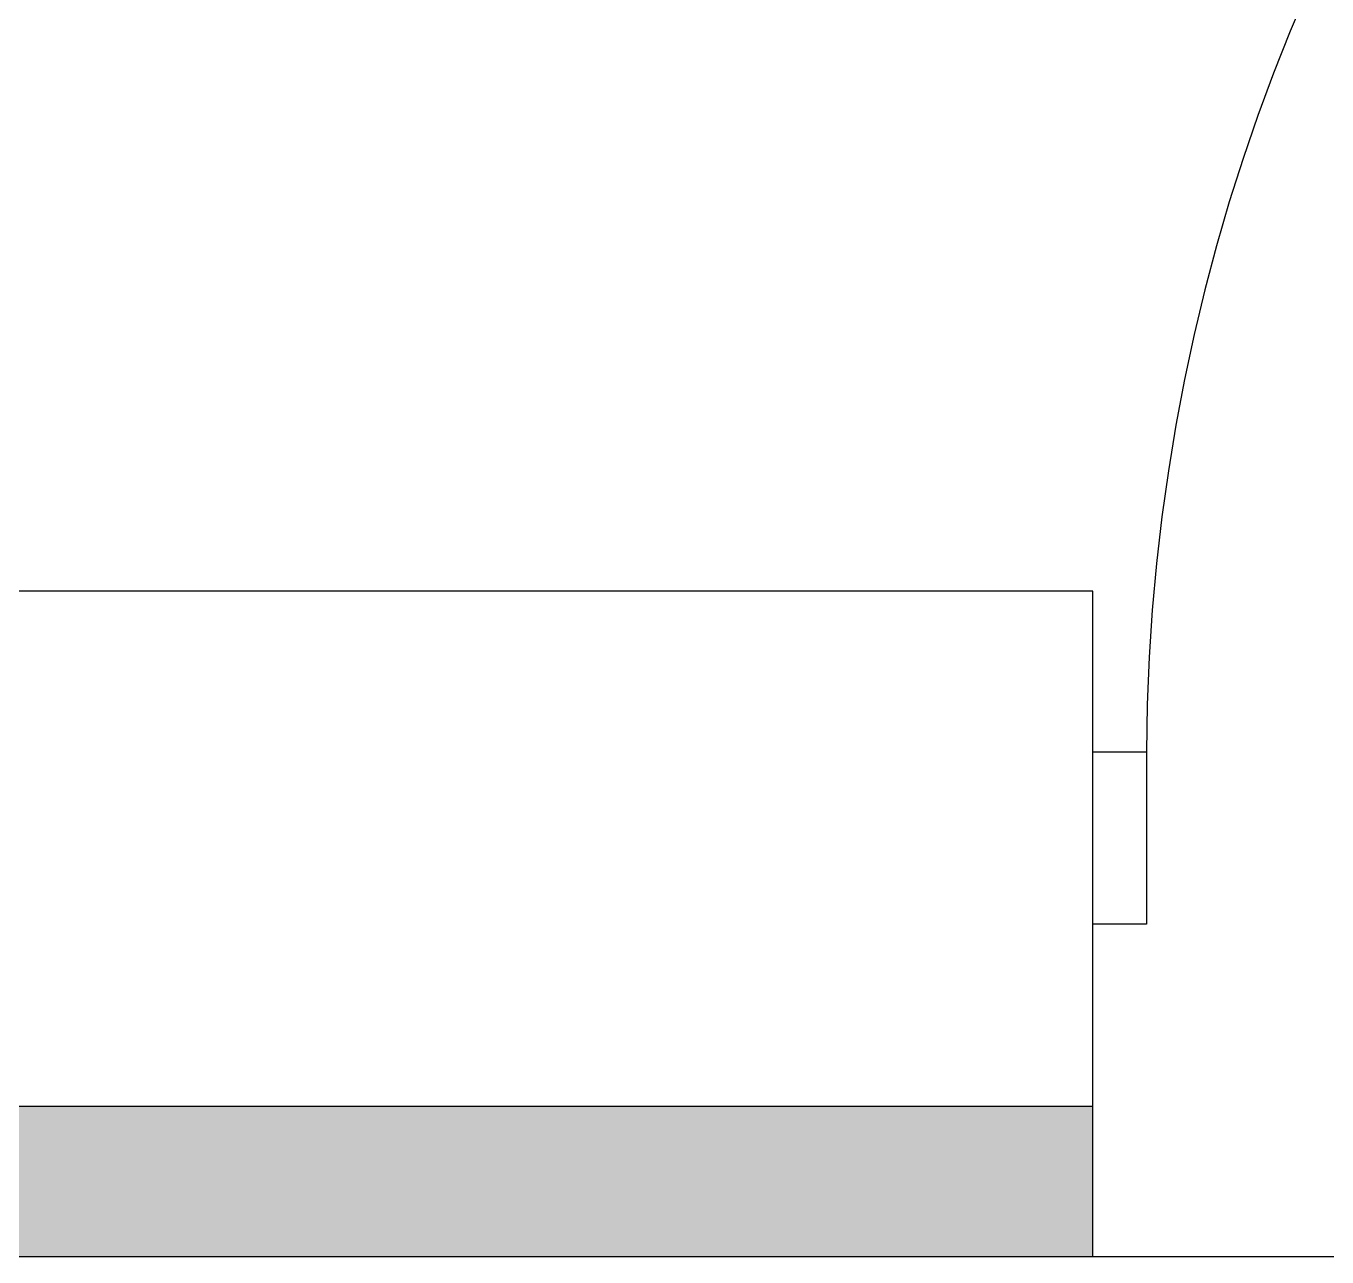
# Model space of a CAD drawing. Header units: metres. Extents: x -2057 to 8255, y -892 to 9175.
# Drawn here: x 3452.6 to 3513.2, y 7602.8 to 7660.1 of the extents above; entities that cross this region are included whole.
import ezdxf

# ---------------------------------------------------------------- set-up
doc = ezdxf.new("R2010")
doc.units = ezdxf.units.M
doc.header["$LTSCALE"] = 10
for name, color, linetype in [('Muri', 3, 'Continuous'), ('Sottile', 5, 'Continuous'), ('Testi', 3, 'Continuous'), ('Verde', 84, 'Continuous')]:
    doc.layers.add(name, color=color, linetype=linetype)

msp = doc.modelspace()

# ---------------------------------------------------------------- hatches: boundary and pattern name
at = {"layer": 'Verde'}
h = msp.add_hatch(dxfattribs=at)
h.set_pattern_fill('HONEY', color=252, scale=0.97)
h.set_pattern_definition([(0, (-277262.683, -85594.6857), (4.619625, 2.667141726), [3.07975, -6.1595]), (120, (-277262.683, -85594.6857), (-4.61962499, 2.667141743), [3.07975, -6.1595]), (60, (-277262.683, -85594.6857), (1e-08, 5.334283469), [-6.1595, 3.07975])])
h.paths.add_polyline_path([(3485.3495, 8637.7635), (3513.23, 8637.7638), (3513.23, 8630.7638), (3485.3495, 8630.7635)])
h.paths.add_polyline_path([(3502.3208, 7602.7635), (3502.3209, 7609.7637), (3485.3495, 7609.7637), (3485.3495, 7602.7635)])
h.paths.add_polyline_path([(3597.3208, 7609.7636), (3597.3208, 7602.7635), (3661.0371, 7602.7635), (3661.0371, 7609.7635)])
h.paths.add_polyline_path([(2996.0371, 8467.3526), (3003.0371, 8467.3526), (3003.0371, 8630.7635), (3485.3495, 8630.7635), (3485.3495, 8637.7635), (2996.0371, 8637.7635), (2996.0371, 8451.4526)])
h.paths.add_polyline_path([(3901.7241, 8637.7635), (3901.7241, 8630.7635), (4318.7643, 8630.7635), (4325.1364, 8637.7635)])
h.paths.add_polyline_path([(3513.23, 8630.7639), (3513.23, 8637.7639), (3513.23, 8637.7638), (3513.23, 8630.7638)])
h.paths.add_polyline_path([(4319.0371, 8469.7635), (4326.0371, 8469.7635), (4326.0371, 8637.7635), (4325.1364, 8637.7635), (4319.0371, 8630.7635)])
h.paths.add_polyline_path([(4319.0371, 8204.4881), (4326.0371, 8204.4881), (4326.0371, 8369.7635), (4319.0371, 8369.7635)])
h.paths.add_polyline_path([(4326.0371, 7671.427), (4319.0371, 7671.427), (4319.0371, 7609.7635), (4326.0371, 7602.7635)])
h.paths.add_polyline_path([(3740.9138, 7602.7635), (3795.4714, 7602.7635), (3795.4714, 7609.7634), (3661.0371, 7609.7635), (3661.0371, 7602.7635)])
h.paths.add_polyline_path([(3975.4714, 7609.7635), (3975.4714, 7602.7635), (4326.0371, 7602.7635), (4319.0371, 7609.7635)])
h.paths.add_polyline_path([(4319.0371, 7732.0242), (4326.0371, 7732.0242), (4326.0371, 8114.4881), (4319.0371, 8114.4881)])
h.paths.add_polyline_path([(4326.0371, 7672.0242), (4319.0371, 7672.0242), (4319.0371, 7671.427), (4326.0371, 7671.427)])
h = msp.add_hatch(dxfattribs=at)
h.set_pattern_fill('HONEY', color=252, scale=0.97)
h.set_pattern_definition([(0, (-265750.794, -70848.5211), (4.619625, 2.667141726), [3.07975, -6.1595]), (120, (-265750.794, -70848.5211), (-4.61962499, 2.667141743), [3.07975, -6.1595]), (60, (-265750.794, -70848.5211), (1e-08, 5.33428347), [-6.1595, 3.07975])])
h.paths.add_polyline_path([(3319.9896, 7609.7635), (3319.9896, 7602.7635), (3485.3495, 7602.7635), (3485.3495, 7609.7637)])
h.paths.add_polyline_path([(3003.0371, 7815.6715), (2996.0371, 7815.6715), (2996.0371, 7602.7635), (3139.9896, 7602.7635), (3139.9896, 7609.7635), (3003.0371, 7609.7635)])
h.paths.add_polyline_path([(3003.0371, 8287.3526), (2996.0371, 8287.3526), (2996.0371, 7995.5813), (3003.0371, 7995.5813)])
h.paths.add_polyline_path([(2996.0371, 8407.7635), (2996.9378, 8407.7635), (2996.0371, 8408.6642)])

# ---------------------------------------------------------------- linework, layer by layer
msp.add_line((3597.3208, 7602.7636), (3502.3208, 7602.7639))
at = {"layer": 'Muri'}
for p, q in [((3502.3209, 7633.7637), (3319.9896, 7633.7635)), ((3502.3208, 7602.7637), (3502.3209, 7633.7637)), ((3502.3208, 7602.7637), (3502.3209, 7633.7637)), ((3502.3208, 7602.7637), (3319.9896, 7602.7635))]:
    msp.add_line(p, q, dxfattribs=at)
at = {"layer": 'Sottile'}
for p, q in [((3504.8209, 7626.2635), (3502.3209, 7626.2637)), ((3504.8209, 7626.2635), (3504.8209, 7618.2635)), ((3504.8209, 7618.2635), (3502.3208, 7618.2637)), ((3502.3209, 7609.7637), (3319.9896, 7609.7635))]:
    msp.add_line(p, q, dxfattribs=at)
msp.add_arc((3594.4671, 7625.7951), 89.6475, 93.091362, 179.700544, dxfattribs=at)
at = {"layer": 'Testi'}
msp.add_lwpolyline([(2996.0371, 8637.7635), (4326.0371, 8637.7635), (4326.0371, 7602.7635), (2996.0371, 7602.7635)], close=True, dxfattribs=at)

doc.saveas('drawing.dxf')
